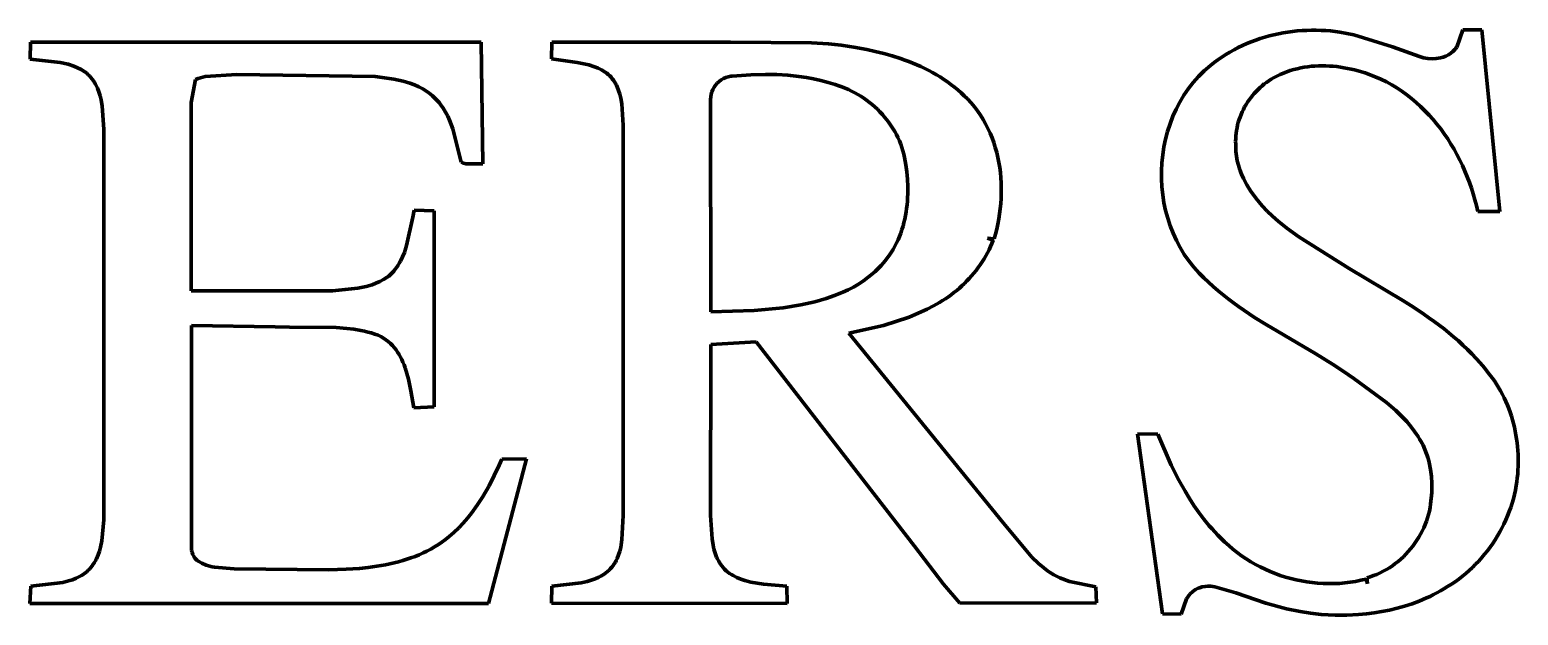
# Model space of a CAD drawing. Header units: millimetres. Extents: x 0.3 to 27.9, y 0.2 to 6.3.
# Drawn here: x 16.03 to 21.43, y 3.78 to 5.9 of the extents above; entities that cross this region are included whole.
import ezdxf

# ---------------------------------------------------------------- set-up
doc = ezdxf.new("R2010")
doc.units = ezdxf.units.MM
doc.layers.add('color#263997ff', color=7, linetype='CONTINUOUS', lineweight=100)

msp = doc.modelspace()

# ---------------------------------------------------------------- linework, layer by layer
at = {"layer": 'color#263997ff'}
for p, q in [((20.5582, 5.888), (20.5751, 5.8912)), ((20.5751, 5.8912), (20.5921, 5.894)), ((20.5921, 5.894), (20.6092, 5.8963)), ((20.6092, 5.8963), (20.6264, 5.8982)), ((20.6264, 5.8982), (20.6435, 5.8996)), ((20.6435, 5.8996), (20.6608, 5.9005)), ((20.6608, 5.9005), (20.678, 5.901)), ((20.678, 5.901), (20.6952, 5.901)), ((20.6952, 5.901), (20.7124, 5.9005)), ((20.7124, 5.9005), (20.7296, 5.8996)), ((20.7296, 5.8996), (20.7468, 5.8982)), ((20.7468, 5.8982), (20.7639, 5.8964)), ((20.7639, 5.8964), (20.7809, 5.8941)), ((20.7809, 5.8941), (20.832, 5.8838)), ((21.205, 5.8398), (21.2273, 5.9026)), ((21.2273, 5.9026), (21.2956, 5.9025)), ((21.2956, 5.9025), (21.3619, 5.2426)), ((16.0267, 5.7957), (16.028, 5.8573)), ((16.028, 5.8573), (17.6636, 5.8579)), ((17.6636, 5.8579), (17.6698, 5.4157)), ((17.9191, 5.797), (17.9211, 5.8576)), ((17.9211, 5.8576), (18.5696, 5.8579)), ((18.5696, 5.8579), (18.8632, 5.8557)), ((18.8632, 5.8557), (18.9248, 5.8515)), ((18.9248, 5.8515), (18.9708, 5.8465)), ((18.9708, 5.8465), (19.0015, 5.8421)), ((19.0015, 5.8421), (19.0168, 5.8395)), ((19.0168, 5.8395), (19.0634, 5.8309)), ((20.3969, 5.8301), (20.4121, 5.8379)), ((20.4121, 5.8379), (20.4276, 5.8454)), ((20.4276, 5.8454), (20.4434, 5.8523)), ((20.4434, 5.8523), (20.4593, 5.8588)), ((20.4593, 5.8588), (20.4754, 5.8648)), ((20.4754, 5.8648), (20.4917, 5.8704)), ((20.4917, 5.8704), (20.5081, 5.8755)), ((20.5081, 5.8755), (20.5247, 5.8801)), ((20.5247, 5.8801), (20.5414, 5.8843)), ((20.5414, 5.8843), (20.5582, 5.888)), ((20.832, 5.8838), (20.9715, 5.8408)), ((20.9715, 5.8408), (21.0697, 5.8056)), ((21.1986, 5.8313), (21.2019, 5.8354)), ((21.2019, 5.8354), (21.205, 5.8398)), ((16.1365, 5.7839), (16.0267, 5.7957)), ((16.1651, 5.7771), (16.1365, 5.7839)), ((18.0123, 5.7842), (17.9191, 5.797)), ((18.0547, 5.7751), (18.0123, 5.7842)), ((19.0634, 5.8309), (19.0944, 5.8241)), ((19.0944, 5.8241), (19.1254, 5.8164)), ((19.1254, 5.8164), (19.1561, 5.8077)), ((19.1561, 5.8077), (19.1865, 5.798)), ((19.1865, 5.798), (19.2015, 5.7927)), ((19.2015, 5.7927), (19.2164, 5.7871)), ((19.2164, 5.7871), (19.2312, 5.7813)), ((19.2312, 5.7813), (19.2459, 5.7751)), ((20.3108, 5.773), (20.3244, 5.7837)), ((20.3244, 5.7837), (20.3384, 5.7939)), ((20.3384, 5.7939), (20.3526, 5.8036)), ((20.3526, 5.8036), (20.3671, 5.8129)), ((20.3671, 5.8129), (20.3818, 5.8217)), ((20.3818, 5.8217), (20.3969, 5.8301)), ((21.0697, 5.8056), (21.0843, 5.8012)), ((21.0843, 5.8012), (21.0996, 5.7984)), ((21.0996, 5.7984), (21.1153, 5.7973)), ((21.1153, 5.7973), (21.1309, 5.798)), ((21.1309, 5.798), (21.1463, 5.8006)), ((21.1463, 5.8006), (21.1562, 5.8033)), ((21.1562, 5.8033), (21.1658, 5.807)), ((21.1658, 5.807), (21.1749, 5.8117)), ((21.1749, 5.8117), (21.1835, 5.8172)), ((21.1835, 5.8172), (21.1914, 5.8237)), ((21.1914, 5.8237), (21.1951, 5.8274)), ((21.1951, 5.8274), (21.1986, 5.8313)), ((16.1859, 5.7702), (16.1651, 5.7771)), ((16.1993, 5.7645), (16.1859, 5.7702)), ((16.2123, 5.7578), (16.1993, 5.7645)), ((16.2249, 5.7501), (16.2123, 5.7578)), ((16.231, 5.7458), (16.2249, 5.7501)), ((16.2369, 5.7405), (16.231, 5.7458)), ((16.2423, 5.735), (16.2369, 5.7405)), ((16.2474, 5.7293), (16.2423, 5.735)), ((16.2521, 5.7234), (16.2474, 5.7293)), ((16.6618, 5.7327), (16.6366, 5.7254)), ((16.7774, 5.7397), (16.6618, 5.7327)), ((17.2788, 5.7323), (16.7774, 5.7397)), ((17.3469, 5.7238), (17.2788, 5.7323)), ((18.0751, 5.7685), (18.0547, 5.7751)), ((18.0884, 5.763), (18.0751, 5.7685)), ((18.1012, 5.7566), (18.0884, 5.763)), ((18.1136, 5.7491), (18.1012, 5.7566)), ((18.1197, 5.7449), (18.1136, 5.7491)), ((18.1253, 5.7402), (18.1197, 5.7449)), ((18.1305, 5.7352), (18.1253, 5.7402)), ((18.1354, 5.73), (18.1305, 5.7352)), ((18.1399, 5.7246), (18.1354, 5.73)), ((18.5518, 5.7292), (18.5431, 5.7254)), ((18.5609, 5.732), (18.5518, 5.7292)), ((18.5706, 5.7337), (18.5609, 5.732)), ((18.5755, 5.7341), (18.5706, 5.7337)), ((18.6425, 5.7392), (18.5755, 5.7341)), ((18.6965, 5.7406), (18.6425, 5.7392)), ((18.737, 5.7399), (18.6965, 5.7406)), ((18.7774, 5.7375), (18.737, 5.7399)), ((18.8176, 5.7332), (18.7774, 5.7375)), ((18.8443, 5.7293), (18.8176, 5.7332)), ((18.8708, 5.7244), (18.8443, 5.7293)), ((19.2459, 5.7751), (19.2604, 5.7686)), ((19.2604, 5.7686), (19.2747, 5.7618)), ((19.2747, 5.7618), (19.2889, 5.7546)), ((19.2889, 5.7546), (19.3028, 5.7471)), ((19.3028, 5.7471), (19.3166, 5.7393)), ((19.3166, 5.7393), (19.3301, 5.7311)), ((19.3301, 5.7311), (19.3434, 5.7226)), ((20.2488, 5.7117), (20.268, 5.7333)), ((20.268, 5.7333), (20.2887, 5.7538)), ((20.2887, 5.7538), (20.3108, 5.773)), ((20.5405, 5.7276), (20.5317, 5.7227)), ((20.5522, 5.734), (20.5405, 5.7276)), ((20.5641, 5.7398), (20.5522, 5.734)), ((20.5762, 5.7451), (20.5641, 5.7398)), ((20.5884, 5.7499), (20.5762, 5.7451)), ((20.6008, 5.7542), (20.5884, 5.7499)), ((20.6133, 5.758), (20.6008, 5.7542)), ((20.626, 5.7613), (20.6133, 5.758)), ((20.6387, 5.7641), (20.626, 5.7613)), ((20.6516, 5.7665), (20.6387, 5.7641)), ((20.6645, 5.7684), (20.6516, 5.7665)), ((20.6775, 5.7699), (20.6645, 5.7684)), ((20.6906, 5.771), (20.6775, 5.7699)), ((20.7037, 5.7716), (20.6906, 5.771)), ((20.7168, 5.7718), (20.7037, 5.7716)), ((20.73, 5.7716), (20.7168, 5.7718)), ((20.7432, 5.771), (20.73, 5.7716)), ((20.7563, 5.77), (20.7432, 5.771)), ((20.7695, 5.7687), (20.7563, 5.77)), ((20.7826, 5.767), (20.7695, 5.7687)), ((20.7957, 5.7649), (20.7826, 5.767)), ((20.8087, 5.7625), (20.7957, 5.7649)), ((20.8216, 5.7598), (20.8087, 5.7625)), ((20.8345, 5.7567), (20.8216, 5.7598)), ((20.8473, 5.7533), (20.8345, 5.7567)), ((20.8599, 5.7496), (20.8473, 5.7533)), ((20.8725, 5.7457), (20.8599, 5.7496)), ((20.8849, 5.7414), (20.8725, 5.7457)), ((20.9093, 5.7321), (20.8849, 5.7414)), ((20.9297, 5.7231), (20.9093, 5.7321)), ((16.2565, 5.7173), (16.2521, 5.7234)), ((16.2606, 5.7109), (16.2565, 5.7173)), ((16.2643, 5.7045), (16.2606, 5.7109)), ((16.2677, 5.6978), (16.2643, 5.7045)), ((16.2709, 5.691), (16.2677, 5.6978)), ((16.2763, 5.677), (16.2709, 5.691)), ((16.2808, 5.6625), (16.2763, 5.677)), ((16.6267, 5.7214), (16.6116, 5.6384)), ((16.6366, 5.7254), (16.6267, 5.7214)), ((17.3809, 5.7163), (17.3469, 5.7238)), ((17.4057, 5.7088), (17.3809, 5.7163)), ((17.4218, 5.7027), (17.4057, 5.7088)), ((17.4374, 5.6958), (17.4218, 5.7027)), ((17.4524, 5.6878), (17.4374, 5.6958)), ((17.4598, 5.6834), (17.4524, 5.6878)), ((17.4669, 5.6788), (17.4598, 5.6834)), ((17.4739, 5.6738), (17.4669, 5.6788)), ((17.4806, 5.6686), (17.4739, 5.6738)), ((18.1441, 5.719), (18.1399, 5.7246)), ((18.148, 5.7132), (18.1441, 5.719)), ((18.1515, 5.7073), (18.148, 5.7132)), ((18.1548, 5.7011), (18.1515, 5.7073)), ((18.1578, 5.6949), (18.1548, 5.7011)), ((18.163, 5.6819), (18.1578, 5.6949)), ((18.1672, 5.6685), (18.163, 5.6819)), ((18.5014, 5.6775), (18.4987, 5.6685)), ((18.505, 5.6862), (18.5014, 5.6775)), ((18.5095, 5.6943), (18.505, 5.6862)), ((18.5148, 5.7019), (18.5095, 5.6943)), ((18.5208, 5.7089), (18.5148, 5.7019)), ((18.5276, 5.7152), (18.5208, 5.7089)), ((18.5351, 5.7207), (18.5276, 5.7152)), ((18.5431, 5.7254), (18.5351, 5.7207)), ((18.8971, 5.7185), (18.8708, 5.7244)), ((18.9231, 5.7117), (18.8971, 5.7185)), ((18.9489, 5.7038), (18.9231, 5.7117)), ((18.9617, 5.6994), (18.9489, 5.7038)), ((18.9737, 5.6951), (18.9617, 5.6994)), ((18.9855, 5.6904), (18.9737, 5.6951)), ((18.9972, 5.6853), (18.9855, 5.6904)), ((19.0087, 5.6798), (18.9972, 5.6853)), ((19.02, 5.6739), (19.0087, 5.6798)), ((19.0312, 5.6676), (19.02, 5.6739)), ((19.3434, 5.7226), (19.3565, 5.7136)), ((19.3565, 5.7136), (19.3693, 5.7043)), ((19.3693, 5.7043), (19.3818, 5.6946)), ((19.3818, 5.6946), (19.3941, 5.6845)), ((19.3941, 5.6845), (19.4061, 5.674)), ((19.4061, 5.674), (19.4177, 5.663)), ((20.2147, 5.6651), (20.231, 5.6889)), ((20.231, 5.6889), (20.2488, 5.7117)), ((20.4767, 5.6789), (20.4699, 5.6715)), ((20.4838, 5.686), (20.4767, 5.6789)), ((20.4911, 5.6929), (20.4838, 5.686)), ((20.4987, 5.6995), (20.4911, 5.6929)), ((20.5066, 5.7058), (20.4987, 5.6995)), ((20.5147, 5.7117), (20.5066, 5.7058)), ((20.5231, 5.7174), (20.5147, 5.7117)), ((20.5317, 5.7227), (20.5231, 5.7174)), ((20.9496, 5.7133), (20.9297, 5.7231)), ((20.9689, 5.7026), (20.9496, 5.7133)), ((20.9878, 5.6913), (20.9689, 5.7026)), ((21.0061, 5.6792), (20.9878, 5.6913)), ((21.0239, 5.6664), (21.0061, 5.6792)), ((16.2844, 5.6477), (16.2808, 5.6625)), ((16.2884, 5.6249), (16.2844, 5.6477)), ((16.2948, 5.5413), (16.2884, 5.6249)), ((16.6116, 5.6384), (16.6118, 4.9548)), ((17.4872, 5.663), (17.4806, 5.6686)), ((17.4936, 5.6572), (17.4872, 5.663)), ((17.4997, 5.651), (17.4936, 5.6572)), ((17.5056, 5.6445), (17.4997, 5.651)), ((17.5112, 5.6381), (17.5056, 5.6445)), ((17.5164, 5.6315), (17.5112, 5.6381)), ((17.5261, 5.618), (17.5164, 5.6315)), ((18.1706, 5.6547), (18.1672, 5.6685)), ((18.1743, 5.6336), (18.1706, 5.6547)), ((18.1797, 5.5559), (18.1743, 5.6336)), ((18.4971, 5.6591), (18.4964, 5.6495)), ((18.4964, 5.6495), (18.4968, 5.6397)), ((18.4968, 5.6397), (18.4978, 4.8779)), ((18.4987, 5.6685), (18.4971, 5.6591)), ((19.0421, 5.661), (19.0312, 5.6676)), ((19.0528, 5.6539), (19.0421, 5.661)), ((19.0632, 5.6466), (19.0528, 5.6539)), ((19.0734, 5.6389), (19.0632, 5.6466)), ((19.0834, 5.6308), (19.0734, 5.6389)), ((19.093, 5.6224), (19.0834, 5.6308)), ((19.1024, 5.6137), (19.093, 5.6224)), ((19.4177, 5.663), (19.4291, 5.6517)), ((19.4291, 5.6517), (19.442, 5.6377)), ((19.442, 5.6377), (19.4541, 5.6232)), ((19.4541, 5.6232), (19.4655, 5.6083)), ((20.1866, 5.6147), (20.1999, 5.6403)), ((20.1999, 5.6403), (20.2147, 5.6651)), ((20.4352, 5.6223), (20.4305, 5.6134)), ((20.4402, 5.631), (20.4352, 5.6223)), ((20.4455, 5.6395), (20.4402, 5.631)), ((20.4512, 5.6479), (20.4455, 5.6395)), ((20.4571, 5.656), (20.4512, 5.6479)), ((20.4633, 5.6639), (20.4571, 5.656)), ((20.4699, 5.6715), (20.4633, 5.6639)), ((21.0411, 5.6529), (21.0239, 5.6664)), ((21.0578, 5.6388), (21.0411, 5.6529)), ((21.074, 5.6241), (21.0578, 5.6388)), ((21.0897, 5.6088), (21.074, 5.6241)), ((17.5348, 5.6039), (17.5261, 5.618)), ((17.5425, 5.5894), (17.5348, 5.6039)), ((17.5494, 5.5744), (17.5425, 5.5894)), ((17.5611, 5.5433), (17.5494, 5.5744)), ((19.1114, 5.6047), (19.1024, 5.6137)), ((19.1202, 5.5954), (19.1114, 5.6047)), ((19.1286, 5.5858), (19.1202, 5.5954)), ((19.1366, 5.5759), (19.1286, 5.5858)), ((19.1443, 5.5657), (19.1366, 5.5759)), ((19.1516, 5.5553), (19.1443, 5.5657)), ((19.4655, 5.6083), (19.4761, 5.5929)), ((19.4761, 5.5929), (19.486, 5.5771)), ((19.486, 5.5771), (19.4952, 5.561)), ((20.1644, 5.5614), (20.1747, 5.5884)), ((20.1747, 5.5884), (20.1866, 5.6147)), ((20.4123, 5.5666), (20.4098, 5.5569)), ((20.4153, 5.5762), (20.4123, 5.5666)), ((20.4186, 5.5857), (20.4153, 5.5762)), ((20.4222, 5.5951), (20.4186, 5.5857)), ((20.4262, 5.6043), (20.4222, 5.5951)), ((20.4305, 5.6134), (20.4262, 5.6043)), ((21.1048, 5.593), (21.0897, 5.6088)), ((21.1194, 5.5766), (21.1048, 5.593)), ((21.1334, 5.5597), (21.1194, 5.5766)), ((16.2948, 4.1382), (16.2948, 5.5413)), ((17.5917, 5.4223), (17.5611, 5.5433)), ((18.1799, 4.1391), (18.1797, 5.5559)), ((19.1585, 5.5446), (19.1516, 5.5553)), ((19.165, 5.5337), (19.1585, 5.5446)), ((19.1711, 5.5225), (19.165, 5.5337)), ((19.1767, 5.5111), (19.1711, 5.5225)), ((19.1819, 5.4995), (19.1767, 5.5111)), ((19.4952, 5.561), (19.5036, 5.5444)), ((19.5036, 5.5444), (19.5113, 5.5276)), ((19.5113, 5.5276), (19.5183, 5.5104)), ((20.1481, 5.5058), (20.1555, 5.5338)), ((20.1555, 5.5338), (20.1644, 5.5614)), ((20.4034, 5.5172), (20.4028, 5.5072)), ((20.4044, 5.5272), (20.4034, 5.5172)), ((20.4058, 5.5372), (20.4044, 5.5272)), ((20.4076, 5.5471), (20.4058, 5.5372)), ((20.4098, 5.5569), (20.4076, 5.5471)), ((21.1469, 5.5423), (21.1334, 5.5597)), ((21.1598, 5.5244), (21.1469, 5.5423)), ((21.1722, 5.5062), (21.1598, 5.5244)), ((19.1867, 5.4877), (19.1819, 5.4995)), ((19.1909, 5.4756), (19.1867, 5.4877)), ((19.1947, 5.4634), (19.1909, 5.4756)), ((19.198, 5.451), (19.1947, 5.4634)), ((19.5183, 5.5104), (19.5246, 5.493)), ((19.5246, 5.493), (19.5303, 5.4753)), ((19.5303, 5.4753), (19.5353, 5.4574)), ((19.5353, 5.4574), (19.5396, 5.4392)), ((20.1377, 5.4486), (20.1421, 5.4773)), ((20.1421, 5.4773), (20.1481, 5.5058)), ((20.4028, 5.5072), (20.4026, 5.4971)), ((20.4026, 5.4971), (20.4029, 5.4869)), ((20.4029, 5.4869), (20.4027, 5.4782)), ((20.4027, 5.4782), (20.4029, 5.4696)), ((20.4029, 5.4696), (20.4034, 5.461)), ((20.4034, 5.461), (20.4053, 5.444)), ((21.184, 5.4875), (21.1722, 5.5062)), ((21.1952, 5.4685), (21.184, 5.4875)), ((21.2059, 5.4492), (21.1952, 5.4685)), ((17.5961, 5.4198), (17.5917, 5.4223)), ((17.6083, 5.4161), (17.5961, 5.4198)), ((17.6698, 5.4157), (17.6083, 5.4161)), ((19.2008, 5.4384), (19.198, 5.451)), ((19.2052, 5.4127), (19.2008, 5.4384)), ((19.2087, 5.3865), (19.2052, 5.4127)), ((19.5396, 5.4392), (19.5432, 5.4209)), ((19.5432, 5.4209), (19.5462, 5.4025)), ((20.1333, 5.3905), (20.1348, 5.4196)), ((20.1348, 5.4196), (20.1377, 5.4486)), ((20.4053, 5.444), (20.4084, 5.4272)), ((20.4084, 5.4272), (20.4126, 5.4107)), ((20.4126, 5.4107), (20.4178, 5.3944)), ((21.2161, 5.4295), (21.2059, 5.4492)), ((21.2256, 5.4095), (21.2161, 5.4295)), ((21.2346, 5.3893), (21.2256, 5.4095)), ((19.2111, 5.3602), (19.2087, 5.3865)), ((19.2124, 5.3336), (19.2111, 5.3602)), ((19.5462, 5.4025), (19.5486, 5.3839)), ((19.5486, 5.3839), (19.5503, 5.3653)), ((19.5503, 5.3653), (19.5514, 5.3465)), ((20.1333, 5.3613), (20.1333, 5.3905)), ((20.1349, 5.3322), (20.1333, 5.3613)), ((20.4178, 5.3944), (20.4239, 5.3785)), ((20.4239, 5.3785), (20.4309, 5.3629)), ((20.4309, 5.3629), (20.4429, 5.34)), ((21.243, 5.3689), (21.2346, 5.3893)), ((21.2509, 5.3482), (21.243, 5.3689)), ((19.2119, 5.2938), (19.2124, 5.307)), ((19.2125, 5.3203), (19.2124, 5.3336)), ((19.2124, 5.307), (19.2125, 5.3203)), ((19.5519, 5.3089), (19.5512, 5.2901)), ((19.5514, 5.3465), (19.5519, 5.3277)), ((19.5519, 5.3277), (19.5519, 5.3089)), ((20.1379, 5.3033), (20.1349, 5.3322)), ((20.1424, 5.2746), (20.1379, 5.3033)), ((20.4429, 5.34), (20.4565, 5.318)), ((20.4565, 5.318), (20.4766, 5.2901)), ((21.2581, 5.3274), (21.2509, 5.3482)), ((21.2648, 5.3065), (21.2581, 5.3274)), ((21.2709, 5.2854), (21.2648, 5.3065)), ((17.4155, 5.2221), (17.4207, 5.2474)), ((17.4207, 5.2474), (17.4938, 5.2454)), ((17.4938, 5.2454), (17.494, 4.533)), ((19.2042, 5.228), (19.2065, 5.241)), ((19.2065, 5.241), (19.2084, 5.2541)), ((19.2084, 5.2541), (19.2099, 5.2673)), ((19.2099, 5.2673), (19.2111, 5.2805)), ((19.2111, 5.2805), (19.2119, 5.2938)), ((19.5481, 5.2527), (19.5458, 5.2341)), ((19.55, 5.2714), (19.5481, 5.2527)), ((19.5512, 5.2901), (19.55, 5.2714)), ((20.1484, 5.2461), (20.1424, 5.2746)), ((20.1559, 5.2181), (20.1484, 5.2461)), ((20.4766, 5.2901), (20.4984, 5.2639)), ((20.4984, 5.2639), (20.5173, 5.2445)), ((20.5173, 5.2445), (20.5368, 5.226)), ((21.2765, 5.2642), (21.2709, 5.2854)), ((21.2814, 5.243), (21.2765, 5.2642)), ((21.3619, 5.2426), (21.2814, 5.243)), ((17.3934, 5.1187), (17.4155, 5.2221)), ((19.1913, 5.177), (19.1952, 5.1896)), ((19.1952, 5.1896), (19.1986, 5.2023)), ((19.1986, 5.2023), (19.2016, 5.2151)), ((19.2016, 5.2151), (19.2042, 5.228)), ((19.5394, 5.1972), (19.5354, 5.179)), ((19.5429, 5.2156), (19.5394, 5.1972)), ((19.5458, 5.2341), (19.5429, 5.2156)), ((20.1649, 5.1906), (20.1559, 5.2181)), ((20.1755, 5.1636), (20.1649, 5.1906)), ((20.5368, 5.226), (20.557, 5.2081)), ((20.557, 5.2081), (20.5883, 5.1826)), ((19.1717, 5.1284), (19.1773, 5.1403)), ((19.1773, 5.1403), (19.1824, 5.1524)), ((19.1824, 5.1524), (19.1871, 5.1646)), ((19.1871, 5.1646), (19.1913, 5.177)), ((19.5259, 5.1432), (19.5017, 5.1463)), ((19.5017, 5.1463), (19.5227, 5.1389)), ((19.5227, 5.1389), (19.518, 5.127)), ((19.5309, 5.161), (19.5259, 5.1432)), ((19.5354, 5.179), (19.5309, 5.161)), ((20.1875, 5.1374), (20.1755, 5.1636)), ((20.201, 5.1119), (20.1875, 5.1374)), ((20.5883, 5.1826), (20.6316, 5.1507)), ((20.6316, 5.1507), (20.8145, 5.0363)), ((17.3787, 5.0778), (17.3852, 5.0939)), ((17.3852, 5.0939), (17.3934, 5.1187)), ((19.1368, 5.0721), (19.1448, 5.0829)), ((19.1448, 5.0829), (19.1522, 5.0939)), ((19.1522, 5.0939), (19.1592, 5.1052)), ((19.1592, 5.1052), (19.1657, 5.1167)), ((19.1657, 5.1167), (19.1717, 5.1284)), ((19.4956, 5.0813), (19.4892, 5.0704)), ((19.5017, 5.0924), (19.4956, 5.0813)), ((19.5075, 5.1037), (19.5017, 5.0924)), ((19.5129, 5.1153), (19.5075, 5.1037)), ((19.518, 5.127), (19.5129, 5.1153)), ((20.216, 5.0872), (20.201, 5.1119)), ((20.2326, 5.0635), (20.216, 5.0872)), ((17.3409, 5.0198), (17.3468, 5.0264)), ((17.3468, 5.0264), (17.3524, 5.0332)), ((17.3524, 5.0332), (17.3575, 5.0402)), ((17.3575, 5.0402), (17.3624, 5.0474)), ((17.3624, 5.0474), (17.3669, 5.0548)), ((17.3669, 5.0548), (17.3711, 5.0623)), ((17.3711, 5.0623), (17.3787, 5.0778)), ((19.0937, 5.0243), (19.1015, 5.0316)), ((19.1015, 5.0316), (19.109, 5.0392)), ((19.109, 5.0392), (19.1164, 5.047)), ((19.1164, 5.047), (19.1234, 5.0551)), ((19.1234, 5.0551), (19.1303, 5.0635)), ((19.1303, 5.0635), (19.1368, 5.0721)), ((19.4604, 5.0288), (19.4525, 5.019)), ((19.468, 5.0389), (19.4604, 5.0288)), ((19.4754, 5.0492), (19.468, 5.0389)), ((19.4824, 5.0597), (19.4754, 5.0492)), ((19.4892, 5.0704), (19.4824, 5.0597)), ((20.2506, 5.0408), (20.2326, 5.0635)), ((20.2702, 5.0192), (20.2506, 5.0408)), ((20.8145, 5.0363), (21.0094, 4.9197)), ((17.2461, 4.9702), (17.268, 4.9767)), ((17.268, 4.9767), (17.2823, 4.9821)), ((17.2823, 4.9821), (17.2961, 4.9884)), ((17.2961, 4.9884), (17.3094, 4.9956)), ((17.3094, 4.9956), (17.3223, 5.0039)), ((17.3223, 5.0039), (17.3285, 5.0085)), ((17.3285, 5.0085), (17.3345, 5.0134)), ((17.3345, 5.0134), (17.3409, 5.0198)), ((19.0155, 4.9686), (19.034, 4.9794)), ((19.034, 4.9794), (19.052, 4.9911)), ((19.052, 4.9911), (19.0692, 5.0037)), ((19.0692, 5.0037), (19.0858, 5.0172)), ((19.0858, 5.0172), (19.0937, 5.0243)), ((19.4091, 4.9731), (19.3997, 4.9646)), ((19.4182, 4.9818), (19.4091, 4.9731)), ((19.4272, 4.9907), (19.4182, 4.9818)), ((19.4359, 4.9999), (19.4272, 4.9907)), ((19.4443, 5.0093), (19.4359, 4.9999)), ((19.4525, 5.019), (19.4443, 5.0093)), ((20.2868, 5.0023), (20.2702, 5.0192)), ((20.3039, 4.986), (20.2868, 5.0023)), ((20.3213, 4.9702), (20.3039, 4.986)), ((16.6118, 4.9548), (17.1246, 4.955)), ((17.1246, 4.955), (17.216, 4.9638)), ((17.216, 4.9638), (17.2461, 4.9702)), ((18.8756, 4.9151), (18.9166, 4.9267)), ((18.9166, 4.9267), (18.9471, 4.9373)), ((18.9471, 4.9373), (18.977, 4.9495)), ((18.977, 4.9495), (18.9964, 4.9587)), ((18.9964, 4.9587), (19.0155, 4.9686)), ((19.3388, 4.919), (19.3281, 4.9123)), ((19.3495, 4.926), (19.3388, 4.919)), ((19.3599, 4.9332), (19.3495, 4.926)), ((19.3701, 4.9407), (19.3599, 4.9332)), ((19.3802, 4.9484), (19.3701, 4.9407)), ((19.39, 4.9564), (19.3802, 4.9484)), ((19.3997, 4.9646), (19.39, 4.9564)), ((20.3391, 4.9548), (20.3213, 4.9702)), ((20.3572, 4.94), (20.3391, 4.9548)), ((20.3756, 4.9255), (20.3572, 4.94)), ((20.3943, 4.9114), (20.3756, 4.9255)), ((21.0094, 4.9197), (21.0478, 4.8952)), ((18.4978, 4.8779), (18.6551, 4.8828)), ((18.6551, 4.8828), (18.7596, 4.8931)), ((18.7596, 4.8931), (18.8243, 4.9038)), ((18.8243, 4.9038), (18.8756, 4.9151)), ((19.2719, 4.8828), (19.2175, 4.8595)), ((19.2834, 4.8882), (19.2719, 4.8828)), ((19.306, 4.8997), (19.2834, 4.8882)), ((19.3281, 4.9123), (19.306, 4.8997)), ((20.4133, 4.8977), (20.3943, 4.9114)), ((20.4325, 4.8843), (20.4133, 4.8977)), ((20.4519, 4.8712), (20.4325, 4.8843)), ((20.4716, 4.8584), (20.4519, 4.8712)), ((21.0478, 4.8952), (21.0857, 4.8699)), ((21.0857, 4.8699), (21.1043, 4.8569)), ((16.9163, 4.8234), (16.6124, 4.8283)), ((16.6124, 4.8283), (16.613, 4.0272)), ((16.968, 4.8224), (16.9163, 4.8234)), ((17.1375, 4.8213), (16.968, 4.8224)), ((17.1762, 4.8183), (17.1375, 4.8213)), ((17.2019, 4.8151), (17.1762, 4.8183)), ((17.2274, 4.8107), (17.2019, 4.8151)), ((17.2401, 4.8081), (17.2274, 4.8107)), ((19.1238, 4.8294), (18.9989, 4.8015)), ((19.2175, 4.8595), (19.1238, 4.8294)), ((20.5113, 4.8333), (20.4716, 4.8584)), ((20.6938, 4.7255), (20.5113, 4.8333)), ((21.1043, 4.8569), (21.1227, 4.8436)), ((21.1227, 4.8436), (21.1409, 4.8301)), ((21.1409, 4.8301), (21.1589, 4.8163)), ((21.1589, 4.8163), (21.1766, 4.8022)), ((17.2527, 4.8051), (17.2401, 4.8081)), ((17.2653, 4.8017), (17.2527, 4.8051)), ((17.2778, 4.7979), (17.2653, 4.8017)), ((17.2902, 4.7938), (17.2778, 4.7979)), ((17.3002, 4.7888), (17.2902, 4.7938)), ((17.3097, 4.7833), (17.3002, 4.7888)), ((17.3185, 4.7773), (17.3097, 4.7833)), ((17.3268, 4.7708), (17.3185, 4.7773)), ((17.3346, 4.7639), (17.3268, 4.7708)), ((17.3418, 4.7565), (17.3346, 4.7639)), ((17.3486, 4.7488), (17.3418, 4.7565)), ((18.4972, 4.7599), (18.4968, 4.1388)), ((18.6625, 4.7691), (18.4972, 4.7599)), ((19.2369, 4.028), (18.6625, 4.7691)), ((18.9989, 4.8015), (19.5596, 4.1106)), ((21.1766, 4.8022), (21.1939, 4.7877)), ((21.1939, 4.7877), (21.211, 4.7729)), ((21.211, 4.7729), (21.2277, 4.7577)), ((21.2277, 4.7577), (21.244, 4.7421)), ((17.3549, 4.7406), (17.3486, 4.7488)), ((17.3607, 4.7322), (17.3549, 4.7406)), ((17.3662, 4.7234), (17.3607, 4.7322)), ((17.3712, 4.7143), (17.3662, 4.7234)), ((17.3758, 4.7049), (17.3712, 4.7143)), ((17.3802, 4.6953), (17.3758, 4.7049)), ((20.754, 4.6886), (20.6938, 4.7255)), ((21.244, 4.7421), (21.26, 4.7261)), ((21.26, 4.7261), (21.2755, 4.7096)), ((21.2755, 4.7096), (21.2907, 4.6927)), ((17.3841, 4.6855), (17.3802, 4.6953)), ((17.3878, 4.6755), (17.3841, 4.6855)), ((17.3944, 4.6551), (17.3878, 4.6755)), ((17.3999, 4.6341), (17.3944, 4.6551)), ((20.7934, 4.663), (20.754, 4.6886)), ((20.8128, 4.6498), (20.7934, 4.663)), ((20.8319, 4.6363), (20.8128, 4.6498)), ((21.2907, 4.6927), (21.3053, 4.6753)), ((21.3053, 4.6753), (21.3196, 4.6574)), ((21.3196, 4.6574), (21.3333, 4.639)), ((17.409, 4.5918), (17.3999, 4.6341)), ((20.9502, 4.5493), (20.8319, 4.6363)), ((21.3333, 4.639), (21.3416, 4.6274)), ((21.3416, 4.6274), (21.3495, 4.6155)), ((21.3495, 4.6155), (21.357, 4.6034)), ((21.357, 4.6034), (21.3641, 4.5911)), ((17.4202, 4.5301), (17.409, 4.5918)), ((20.9844, 4.5198), (20.9502, 4.5493)), ((21.3641, 4.5911), (21.3708, 4.5786)), ((21.3708, 4.5786), (21.3772, 4.5659)), ((21.3772, 4.5659), (21.3832, 4.5531)), ((21.3832, 4.5531), (21.3888, 4.5401)), ((21.3888, 4.5401), (21.394, 4.5269)), ((17.494, 4.533), (17.4202, 4.5301)), ((21.0086, 4.4962), (20.9844, 4.5198)), ((21.0239, 4.4797), (21.0086, 4.4962)), ((21.394, 4.5269), (21.3989, 4.5136)), ((21.3989, 4.5136), (21.4034, 4.5001)), ((21.4034, 4.5001), (21.4075, 4.4865)), ((21.4075, 4.4865), (21.4112, 4.4729)), ((20.1368, 3.7814), (20.0465, 4.435)), ((20.0465, 4.435), (20.1196, 4.4338)), ((20.1196, 4.4338), (20.1688, 4.3217)), ((21.0384, 4.4625), (21.0239, 4.4797)), ((21.0519, 4.4445), (21.0384, 4.4625)), ((21.0583, 4.4352), (21.0519, 4.4445)), ((21.0645, 4.4257), (21.0583, 4.4352)), ((21.4112, 4.4729), (21.4145, 4.4591)), ((21.4145, 4.4591), (21.4175, 4.4452)), ((21.4175, 4.4452), (21.4201, 4.4312)), ((21.4201, 4.4312), (21.4224, 4.4172)), ((21.0704, 4.4159), (21.0645, 4.4257)), ((21.0748, 4.4087), (21.0704, 4.4159)), ((21.0828, 4.3938), (21.0748, 4.4087)), ((21.0898, 4.3786), (21.0828, 4.3938)), ((21.0959, 4.363), (21.0898, 4.3786)), ((21.4224, 4.4172), (21.4243, 4.4031)), ((21.4243, 4.4031), (21.4258, 4.389)), ((21.4258, 4.389), (21.427, 4.3748)), ((17.829, 4.3452), (17.6903, 3.8193)), ((17.7291, 4.3215), (17.7387, 4.343)), ((17.7387, 4.343), (17.829, 4.3452)), ((21.101, 4.3471), (21.0959, 4.363)), ((21.1054, 4.3309), (21.101, 4.3471)), ((21.1103, 4.3062), (21.1054, 4.3309)), ((21.427, 4.3748), (21.4278, 4.3606)), ((21.4278, 4.3606), (21.4282, 4.3464)), ((21.4283, 4.3322), (21.428, 4.318)), ((21.4282, 4.3464), (21.4283, 4.3322)), ((17.6926, 4.2471), (17.7291, 4.3215)), ((20.1688, 4.3217), (20.1964, 4.267)), ((21.1134, 4.2811), (21.1103, 4.3062)), ((21.1149, 4.2559), (21.1134, 4.2811)), ((21.425, 4.2754), (21.4233, 4.2613)), ((21.4264, 4.2896), (21.425, 4.2754)), ((21.4274, 4.3037), (21.4264, 4.2896)), ((21.428, 4.318), (21.4274, 4.3037)), ((17.6689, 4.206), (17.6926, 4.2471)), ((20.1964, 4.267), (20.2189, 4.2268)), ((20.2189, 4.2268), (20.2347, 4.2007)), ((21.1104, 4.1805), (21.1144, 4.2222)), ((21.1144, 4.2222), (21.1149, 4.2559)), ((21.4148, 4.2153), (21.4108, 4.1995)), ((21.4183, 4.2312), (21.4148, 4.2153)), ((21.4213, 4.2473), (21.4183, 4.2312)), ((21.4233, 4.2613), (21.4213, 4.2473)), ((17.6289, 4.1474), (17.6496, 4.1761)), ((17.6496, 4.1761), (17.6689, 4.206)), ((20.2347, 4.2007), (20.2514, 4.175)), ((20.2514, 4.175), (20.2689, 4.15)), ((21.1059, 4.1551), (21.1084, 4.1678)), ((21.1084, 4.1678), (21.1104, 4.1805)), ((21.4013, 4.1683), (21.3958, 4.1529)), ((21.4063, 4.1838), (21.4013, 4.1683)), ((21.4108, 4.1995), (21.4063, 4.1838)), ((16.2872, 4.047), (16.2941, 4.1234)), ((16.2941, 4.1234), (16.2948, 4.1382)), ((17.5824, 4.0941), (17.5987, 4.1112)), ((17.5987, 4.1112), (17.6142, 4.129)), ((17.6142, 4.129), (17.6289, 4.1474)), ((18.1752, 4.052), (18.1799, 4.1391)), ((18.4968, 4.1388), (18.5023, 4.0547)), ((19.5596, 4.1106), (19.6626, 3.9878)), ((20.2689, 4.15), (20.2873, 4.1257)), ((20.2873, 4.1257), (20.2969, 4.1137)), ((20.2969, 4.1137), (20.3067, 4.102)), ((21.0905, 4.1059), (21.0951, 4.1179)), ((21.0951, 4.1179), (21.0992, 4.1302)), ((21.0992, 4.1302), (21.1028, 4.1426)), ((21.1028, 4.1426), (21.1059, 4.1551)), ((21.3766, 4.108), (21.3692, 4.0934)), ((21.3834, 4.1228), (21.3766, 4.108)), ((21.3898, 4.1378), (21.3834, 4.1228)), ((21.3958, 4.1529), (21.3898, 4.1378)), ((17.5218, 4.0426), (17.5347, 4.0521)), ((17.5347, 4.0521), (17.5473, 4.0622)), ((17.5473, 4.0622), (17.5653, 4.0777)), ((17.5653, 4.0777), (17.5824, 4.0941)), ((18.1707, 4.0232), (18.1752, 4.052)), ((18.5023, 4.0547), (18.5058, 4.0317)), ((20.3067, 4.102), (20.3168, 4.0905)), ((20.3168, 4.0905), (20.3271, 4.0792)), ((20.3271, 4.0792), (20.3377, 4.0681)), ((20.3377, 4.0681), (20.3486, 4.0572)), ((20.3486, 4.0572), (20.3627, 4.0432)), ((21.0607, 4.0488), (21.0676, 4.0597)), ((21.0676, 4.0597), (21.074, 4.0709)), ((21.074, 4.0709), (21.08, 4.0824)), ((21.08, 4.0824), (21.0855, 4.094)), ((21.0855, 4.094), (21.0905, 4.1059)), ((21.3533, 4.065), (21.3447, 4.0511)), ((21.3615, 4.0791), (21.3533, 4.065)), ((21.3692, 4.0934), (21.3615, 4.0791)), ((16.2735, 3.9956), (16.2785, 4.0098)), ((16.2785, 4.0098), (16.2826, 4.0245)), ((16.2826, 4.0245), (16.2872, 4.047)), ((16.613, 4.0272), (16.6126, 4.0223)), ((16.6126, 4.0223), (16.6126, 4.0177)), ((16.6126, 4.0177), (16.6129, 4.0132)), ((16.6129, 4.0132), (16.6136, 4.0089)), ((16.6136, 4.0089), (16.6146, 4.0048)), ((16.6146, 4.0048), (16.6159, 4.0008)), ((16.6159, 4.0008), (16.6175, 3.9969)), ((17.4387, 3.9966), (17.4531, 4.003)), ((17.4531, 4.003), (17.4674, 4.0099)), ((17.4674, 4.0099), (17.4813, 4.0173)), ((17.4813, 4.0173), (17.4951, 4.0252)), ((17.4951, 4.0252), (17.5086, 4.0336)), ((17.5086, 4.0336), (17.5218, 4.0426)), ((18.163, 3.9956), (18.1673, 4.0092)), ((18.1673, 4.0092), (18.1707, 4.0232)), ((18.5058, 4.0317), (18.5091, 4.0167)), ((18.5091, 4.0167), (18.5134, 4.0021)), ((18.5134, 4.0021), (18.5159, 3.995)), ((19.3424, 3.8898), (19.2369, 4.028)), ((20.3627, 4.0432), (20.3773, 4.0297)), ((20.3773, 4.0297), (20.3924, 4.0169)), ((20.3924, 4.0169), (20.408, 4.0046)), ((20.408, 4.0046), (20.4239, 3.9929)), ((21.0114, 3.9892), (21.0205, 3.9983)), ((21.0205, 3.9983), (21.0293, 4.0078)), ((21.0293, 4.0078), (21.0378, 4.0176)), ((21.0378, 4.0176), (21.0458, 4.0277)), ((21.0458, 4.0277), (21.0535, 4.0381)), ((21.0535, 4.0381), (21.0607, 4.0488)), ((21.3064, 3.9983), (21.2959, 3.9859)), ((21.3166, 4.0111), (21.3064, 3.9983)), ((21.3264, 4.0241), (21.3166, 4.0111)), ((21.3358, 4.0375), (21.3264, 4.0241)), ((21.3447, 4.0511), (21.3358, 4.0375)), ((16.2367, 3.9391), (16.2422, 3.9446)), ((16.2422, 3.9446), (16.2472, 3.9504)), ((16.2472, 3.9504), (16.252, 3.9563)), ((16.252, 3.9563), (16.2563, 3.9624)), ((16.2563, 3.9624), (16.2604, 3.9687)), ((16.2604, 3.9687), (16.2641, 3.9752)), ((16.2641, 3.9752), (16.2675, 3.9819)), ((16.2675, 3.9819), (16.2735, 3.9956)), ((16.6175, 3.9969), (16.6215, 3.9898)), ((16.6215, 3.9898), (16.6265, 3.9832)), ((16.6265, 3.9832), (16.6324, 3.9773)), ((16.6324, 3.9773), (16.639, 3.9721)), ((16.639, 3.9721), (16.6501, 3.9653)), ((16.6501, 3.9653), (16.6662, 3.9583)), ((16.6662, 3.9583), (16.6873, 3.9528)), ((16.6873, 3.9528), (16.6956, 3.9516)), ((16.6956, 3.9516), (16.767, 3.9452)), ((16.767, 3.9452), (17.111, 3.9412)), ((17.1741, 3.9435), (17.2219, 3.947)), ((17.2219, 3.947), (17.2538, 3.9503)), ((17.2538, 3.9503), (17.2856, 3.9547)), ((17.2856, 3.9547), (17.3014, 3.9573)), ((17.3014, 3.9573), (17.3172, 3.9602)), ((17.3172, 3.9602), (17.3328, 3.9635)), ((17.3328, 3.9635), (17.3484, 3.967)), ((17.3484, 3.967), (17.3638, 3.971)), ((17.3638, 3.971), (17.3791, 3.9753)), ((17.3791, 3.9753), (17.3942, 3.98)), ((17.3942, 3.98), (17.4092, 3.9851)), ((17.4092, 3.9851), (17.4241, 3.9906)), ((17.4241, 3.9906), (17.4387, 3.9966)), ((18.1288, 3.9408), (18.134, 3.9462)), ((18.134, 3.9462), (18.1388, 3.9519)), ((18.1388, 3.9519), (18.1432, 3.9576)), ((18.1432, 3.9576), (18.1473, 3.9636)), ((18.1473, 3.9636), (18.1511, 3.9697)), ((18.1511, 3.9697), (18.1545, 3.976)), ((18.1545, 3.976), (18.1576, 3.9824)), ((18.1576, 3.9824), (18.163, 3.9956)), ((18.5159, 3.995), (18.5187, 3.988)), ((18.5187, 3.988), (18.5217, 3.9812)), ((18.5217, 3.9812), (18.5251, 3.9745)), ((18.5251, 3.9745), (18.5289, 3.968)), ((18.5289, 3.968), (18.533, 3.9617)), ((18.533, 3.9617), (18.5374, 3.9556)), ((18.5374, 3.9556), (18.5423, 3.9497)), ((18.5423, 3.9497), (18.5475, 3.944)), ((18.5475, 3.944), (18.5532, 3.9386)), ((19.6626, 3.9878), (19.6869, 3.9645)), ((19.6869, 3.9645), (19.7064, 3.9484)), ((19.7064, 3.9484), (19.7202, 3.9385)), ((20.4239, 3.9929), (20.4403, 3.9818)), ((20.4403, 3.9818), (20.4571, 3.9713)), ((20.4571, 3.9713), (20.4743, 3.9614)), ((20.4743, 3.9614), (20.4918, 3.9522)), ((20.4918, 3.9522), (20.5096, 3.9435)), ((20.9498, 3.9427), (20.9608, 3.9494)), ((20.9608, 3.9494), (20.9715, 3.9565)), ((20.9715, 3.9565), (20.982, 3.9641)), ((20.982, 3.9641), (20.9921, 3.9721)), ((20.9921, 3.9721), (21.0019, 3.9805)), ((21.0019, 3.9805), (21.0114, 3.9892)), ((21.2621, 3.9504), (21.2502, 3.9393)), ((21.2737, 3.9619), (21.2621, 3.9504)), ((21.285, 3.9737), (21.2737, 3.9619)), ((21.2959, 3.9859), (21.285, 3.9737)), ((16.03, 3.8821), (16.1456, 3.896)), ((16.1456, 3.896), (16.1667, 3.9013)), ((16.1667, 3.9013), (16.1803, 3.9058)), ((16.1803, 3.9058), (16.1937, 3.9112)), ((16.1937, 3.9112), (16.2066, 3.9176)), ((16.2066, 3.9176), (16.2128, 3.9212)), ((16.2128, 3.9212), (16.219, 3.9251)), ((16.219, 3.9251), (16.225, 3.9293)), ((16.225, 3.9293), (16.2309, 3.9338)), ((16.2309, 3.9338), (16.2367, 3.9391)), ((17.111, 3.9412), (17.1741, 3.9435)), ((17.9204, 3.882), (18.0264, 3.8949)), ((18.0264, 3.8949), (18.0487, 3.8998)), ((18.0487, 3.8998), (18.0632, 3.9039)), ((18.0632, 3.9039), (18.0774, 3.909)), ((18.0774, 3.909), (18.0911, 3.9151)), ((18.0911, 3.9151), (18.0978, 3.9186)), ((18.0978, 3.9186), (18.1043, 3.9224)), ((18.1043, 3.9224), (18.1106, 3.9265)), ((18.1106, 3.9265), (18.1169, 3.9309)), ((18.1169, 3.9309), (18.1229, 3.9357)), ((18.1229, 3.9357), (18.1288, 3.9408)), ((18.5532, 3.9386), (18.5593, 3.9335)), ((18.5593, 3.9335), (18.5657, 3.9289)), ((18.5657, 3.9289), (18.5722, 3.9247)), ((18.5722, 3.9247), (18.5789, 3.9208)), ((18.5789, 3.9208), (18.5925, 3.9138)), ((18.5925, 3.9138), (18.6066, 3.9079)), ((18.6066, 3.9079), (18.6211, 3.903)), ((18.6211, 3.903), (18.6433, 3.8971)), ((18.6433, 3.8971), (18.6891, 3.8895)), ((19.7202, 3.9385), (19.7273, 3.9338)), ((19.7273, 3.9338), (19.7429, 3.9237)), ((19.7429, 3.9237), (19.7646, 3.9125)), ((19.7646, 3.9125), (19.799, 3.8996)), ((19.799, 3.8996), (19.8954, 3.8803)), ((20.5096, 3.9435), (20.5277, 3.9355)), ((20.5277, 3.9355), (20.546, 3.9282)), ((20.546, 3.9282), (20.5647, 3.9215)), ((20.5647, 3.9215), (20.5835, 3.9154)), ((20.5835, 3.9154), (20.6025, 3.91)), ((20.6025, 3.91), (20.6218, 3.9053)), ((20.6218, 3.9053), (20.6411, 3.9012)), ((20.6411, 3.9012), (20.6606, 3.8979)), ((20.6606, 3.8979), (20.6802, 3.8952)), ((20.6802, 3.8952), (20.6999, 3.8933)), ((20.6999, 3.8933), (20.7197, 3.892)), ((20.7197, 3.892), (20.7394, 3.8915)), ((20.7394, 3.8915), (20.7592, 3.8917)), ((20.7592, 3.8917), (20.779, 3.8926)), ((20.779, 3.8926), (20.7987, 3.8942)), ((20.7987, 3.8942), (20.8184, 3.8966)), ((20.8184, 3.8966), (20.838, 3.8998)), ((20.838, 3.8998), (20.8575, 3.9037)), ((20.8575, 3.9037), (20.8768, 3.9083)), ((20.8768, 3.9083), (20.8813, 3.8909)), ((20.8788, 3.9124), (20.8912, 3.9162)), ((20.8813, 3.8909), (20.8788, 3.9124)), ((20.8912, 3.9162), (20.9033, 3.9205)), ((20.9033, 3.9205), (20.9153, 3.9253)), ((20.9153, 3.9253), (20.9271, 3.9306)), ((20.9271, 3.9306), (20.9386, 3.9364)), ((20.9386, 3.9364), (20.9498, 3.9427)), ((21.1993, 3.8986), (21.1858, 3.8894)), ((21.2125, 3.9082), (21.1993, 3.8986)), ((21.2254, 3.9182), (21.2125, 3.9082)), ((21.2379, 3.9286), (21.2254, 3.9182)), ((21.2502, 3.9393), (21.2379, 3.9286)), ((16.0256, 3.8189), (16.03, 3.8821)), ((17.9194, 3.8201), (17.9204, 3.882)), ((18.6891, 3.8895), (18.7737, 3.8819)), ((18.7737, 3.8819), (18.7751, 3.8192)), ((19.4019, 3.8209), (19.3424, 3.8898)), ((19.8954, 3.8803), (19.897, 3.8214)), ((20.2238, 3.836), (20.2052, 3.7806)), ((20.2364, 3.8536), (20.2238, 3.836)), ((20.2472, 3.8635), (20.2364, 3.8536)), ((20.2568, 3.8697), (20.2472, 3.8635)), ((20.2616, 3.8723), (20.2568, 3.8697)), ((20.2665, 3.8746), (20.2616, 3.8723)), ((20.2714, 3.8766), (20.2665, 3.8746)), ((20.2814, 3.8796), (20.2714, 3.8766)), ((20.2915, 3.8814), (20.2814, 3.8796)), ((20.3017, 3.8821), (20.2915, 3.8814)), ((20.312, 3.8819), (20.3017, 3.8821)), ((20.3275, 3.8802), (20.312, 3.8819)), ((20.4035, 3.8583), (20.3275, 3.8802)), ((20.5124, 3.8208), (20.4035, 3.8583)), ((21.0952, 3.8395), (21.0823, 3.8338)), ((21.1081, 3.8454), (21.0952, 3.8395)), ((21.1208, 3.8517), (21.1081, 3.8454)), ((21.1334, 3.8582), (21.1208, 3.8517)), ((21.1458, 3.8651), (21.1334, 3.8582)), ((21.1581, 3.8723), (21.1458, 3.8651)), ((21.1721, 3.8806), (21.1581, 3.8723)), ((21.1858, 3.8894), (21.1721, 3.8806)), ((17.6903, 3.8193), (16.0256, 3.8189)), ((18.7751, 3.8192), (17.9194, 3.8201)), ((19.897, 3.8214), (19.4019, 3.8209)), ((20.5866, 3.8005), (20.5124, 3.8208)), ((20.6366, 3.7899), (20.5866, 3.8005)), ((20.6745, 3.7838), (20.6366, 3.7899)), ((20.7126, 3.7795), (20.6745, 3.7838)), ((20.877, 3.7822), (20.8487, 3.7796)), ((20.9051, 3.7858), (20.877, 3.7822)), ((20.9331, 3.7903), (20.9051, 3.7858)), ((20.9609, 3.7958), (20.9331, 3.7903)), ((20.9885, 3.8024), (20.9609, 3.7958)), ((21.0157, 3.81), (20.9885, 3.8024)), ((21.0427, 3.8187), (21.0157, 3.81)), ((21.0692, 3.8285), (21.0427, 3.8187)), ((21.0823, 3.8338), (21.0692, 3.8285)), ((20.2052, 3.7806), (20.1368, 3.7814)), ((20.7382, 3.7777), (20.7126, 3.7795)), ((20.7639, 3.7768), (20.7382, 3.7777)), ((20.8063, 3.7773), (20.7639, 3.7768)), ((20.8487, 3.7796), (20.8063, 3.7773))]:
    msp.add_line(p, q, dxfattribs=at)

doc.saveas('drawing.dxf')
